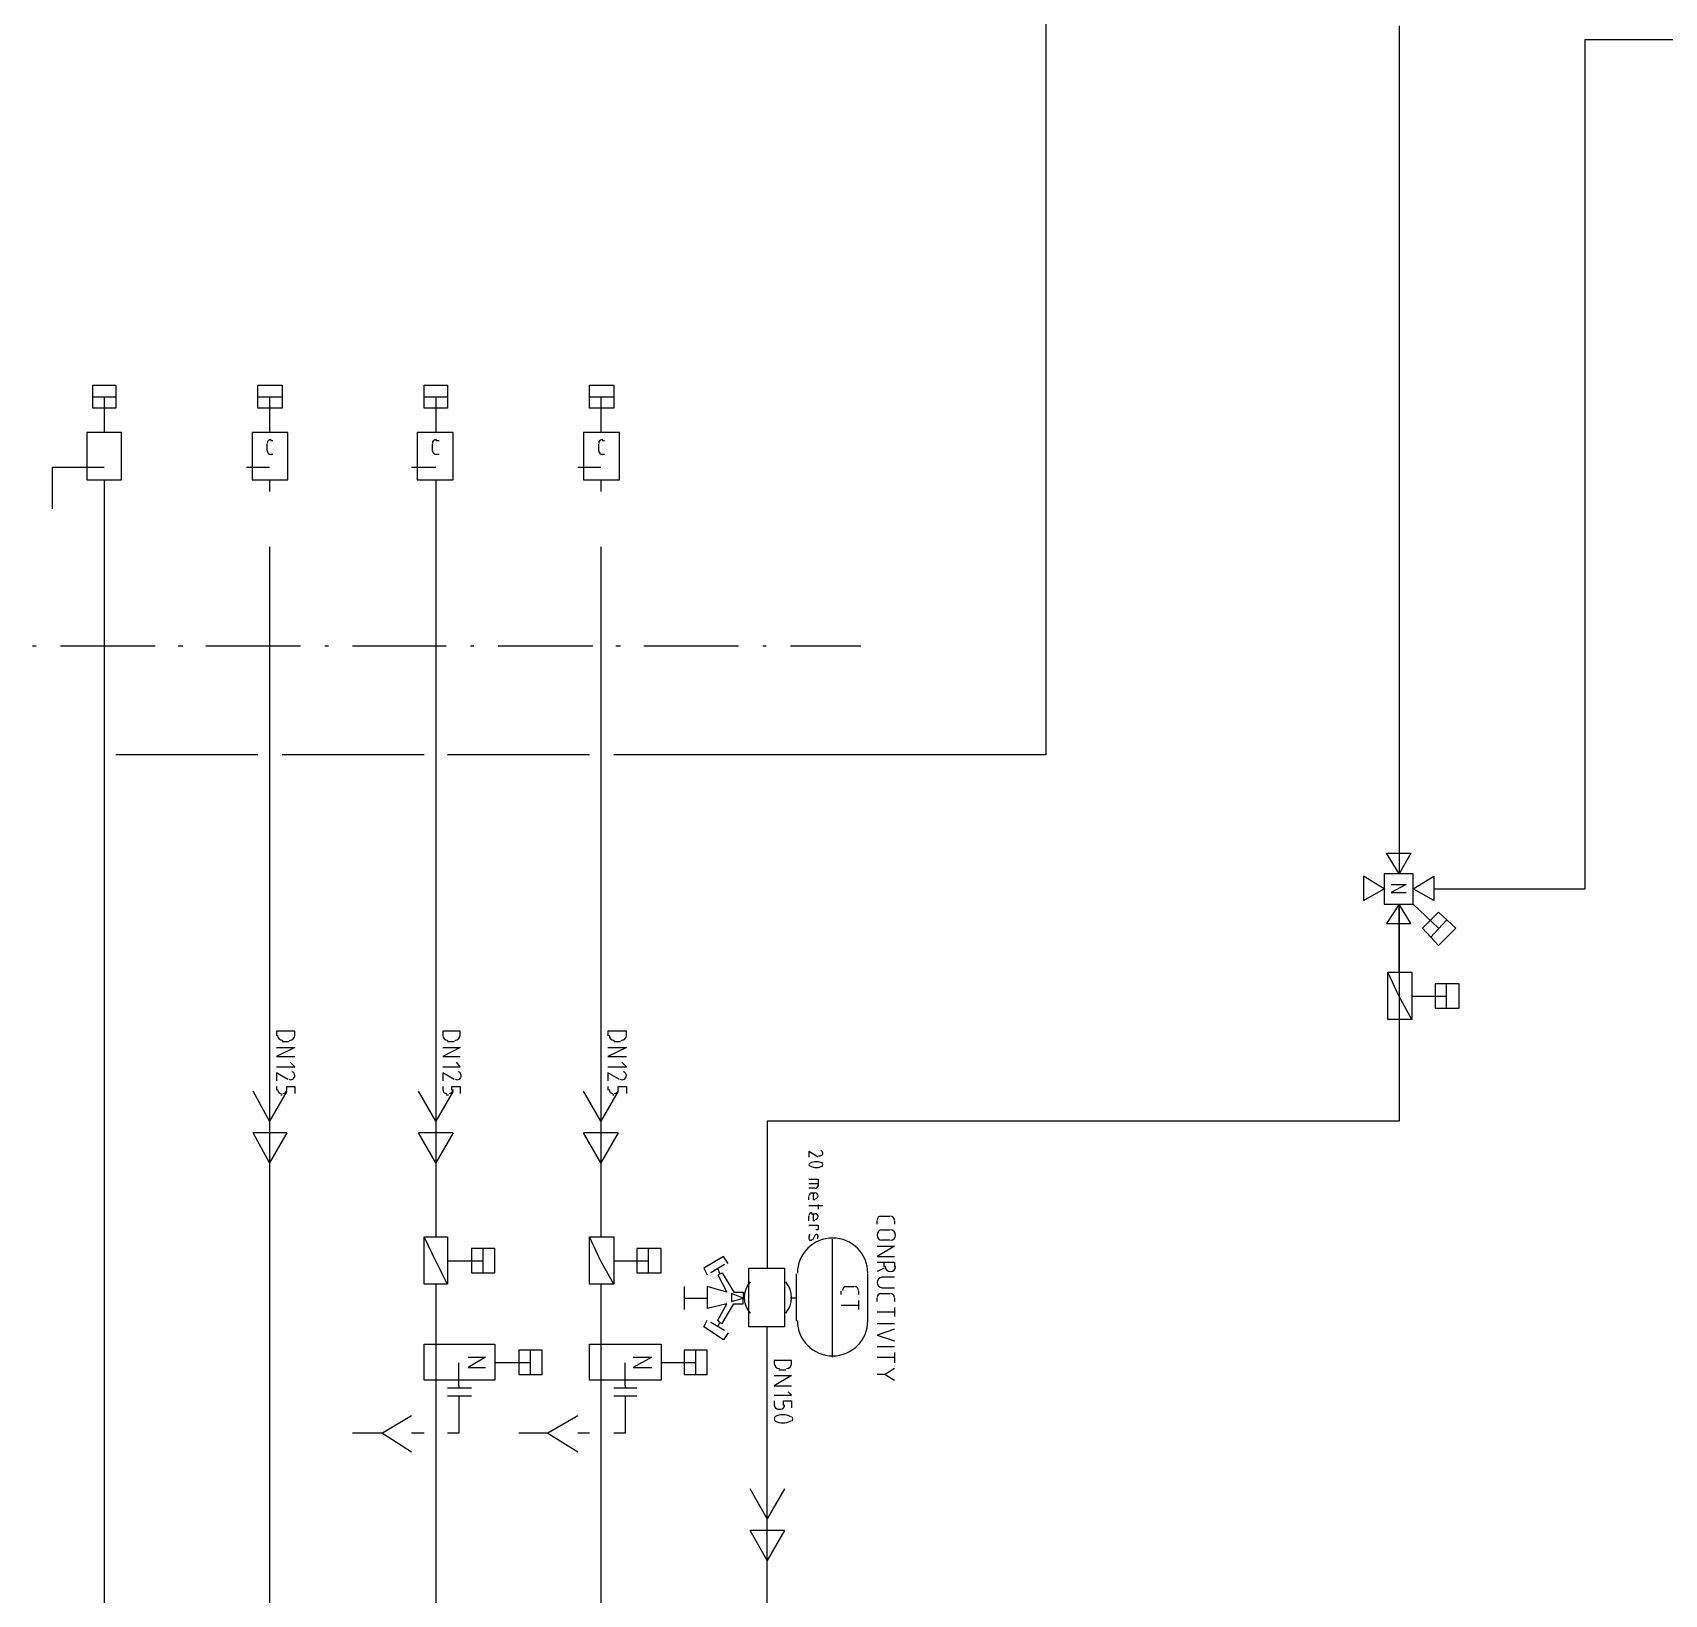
# Model space of a CAD drawing. Header units: millimetres. Extents: x 0 to 33.1, y 1.5 to 45.3.
# Drawn here: x 5.774 to 8.129, y 34.886 to 37.138 of the extents above; entities that cross this region are included whole.
import ezdxf

# ---------------------------------------------------------------- set-up
doc = ezdxf.new("R2010")
doc.units = ezdxf.units.MM
doc.header["$MEASUREMENT"] = 0
doc.layers.get('0').update_dxf_attribs({"linetype": 'CONTINUOUS'})

msp = doc.modelspace()

# ---------------------------------------------------------------- linework, layer by layer
at = {"color": 7, "linetype": 'Continuous'}
for p, q in [((7.23611, 41.5661), (7.23611, 36.0961)), ((6.35612, 36.4761), (6.35612, 35.4011)), ((6.1161, 36.3961), (6.1161, 35.9761)), ((6.59446, 36.3961), (6.59446, 35.4011)), ((6.09944, 36.0961), (5.89442, 36.0961)), ((6.33946, 36.0961), (6.13444, 36.0961)), ((6.57781, 36.0961), (6.37278, 36.0961)), ((6.88444, 36.0961), (6.61279, 36.0961)), ((7.23611, 36.0961), (6.88444, 36.0961)), ((7.7461, 35.7828), (7.7461, 35.8778)), ((7.7461, 35.7828), (7.7461, 35.8528)), ((7.7461, 35.7144), (7.7461, 35.7144)), ((6.83442, 35.3561), (6.83442, 35.3561)), ((6.35612, 35.3328), (6.35612, 34.7094)), ((6.59446, 35.3328), (6.59446, 34.7094)), ((6.38943, 35.1861), (6.38943, 35.1828)), ((6.38943, 35.1711), (6.38943, 35.1178)), ((6.62944, 35.1861), (6.62944, 35.1828)), ((6.62944, 35.1711), (6.62944, 35.1178)), ((6.33946, 35.1178), (6.32113, 35.1178)), ((6.38943, 35.1178), (6.37278, 35.1178)), ((6.57781, 35.1178), (6.56108, 35.1178)), ((6.62944, 35.1178), (6.61279, 35.1178))]:
    msp.add_line(p, q, dxfattribs=at)
at = {"color": 52, "linetype": 'Continuous'}
for p, q in [((7.7461, 37.1478), (7.7461, 35.9244)), ((8.01443, 37.1278), (8.38276, 37.1278)), ((8.01443, 35.9028), (8.01443, 37.1278)), ((7.79611, 35.9028), (8.01443, 35.9028)), ((7.7461, 35.8811), (7.7461, 35.5678)), ((7.7461, 35.5678), (6.83442, 35.5678)), ((6.83442, 35.5678), (6.83442, 35.3561)), ((6.83442, 34.7094), (6.83442, 35.2711))]:
    msp.add_line(p, q, dxfattribs=at)
at = {"color": 4, "linetype": 'Continuous'}
for p, q in [((5.86111, 36.6294), (5.89442, 36.6294)), ((5.86111, 36.5961), (5.86111, 36.6294)), ((5.86111, 36.6128), (5.89442, 36.6128)), ((5.87776, 36.6128), (5.87776, 36.5611)), ((5.89442, 36.6294), (5.89442, 36.5961)), ((5.89442, 36.5961), (5.86111, 36.5961)), ((5.90278, 36.5611), (5.85275, 36.5611)), ((5.85275, 36.5611), (5.85275, 36.4928)), ((5.90278, 36.4928), (5.90278, 36.5611)), ((5.80279, 36.5111), (5.84278, 36.5111)), ((5.80279, 36.5111), (5.80279, 36.4511)), ((5.84278, 36.5111), (5.87776, 36.5111)), ((5.85275, 36.4928), (5.90278, 36.4928)), ((5.87776, 36.4928), (5.87776, 36.4761)), ((5.87776, 36.4761), (5.87776, 36.3961)), ((5.87776, 36.3961), (5.87776, 34.7094))]:
    msp.add_line(p, q, dxfattribs=at)
at = {"color": 0, "linetype": 'Continuous'}
for p, q in [((6.09944, 36.6294), (6.13444, 36.6294)), ((6.09944, 36.5961), (6.09944, 36.6294)), ((6.09944, 36.6128), (6.13444, 36.6128)), ((6.1161, 36.6128), (6.1161, 36.5611)), ((6.13444, 36.6294), (6.13444, 36.5961)), ((6.33946, 36.6294), (6.37278, 36.6294)), ((6.33946, 36.5961), (6.33946, 36.6294)), ((6.33946, 36.6128), (6.37278, 36.6128)), ((6.35612, 36.6128), (6.35612, 36.5611)), ((6.37278, 36.6294), (6.37278, 36.5961)), ((6.57781, 36.6294), (6.61279, 36.6294)), ((6.57781, 36.5961), (6.57781, 36.6294)), ((6.57781, 36.6128), (6.61279, 36.6128)), ((6.59446, 36.6128), (6.59446, 36.5611)), ((6.61279, 36.6294), (6.61279, 36.5961)), ((6.13444, 36.5961), (6.09944, 36.5961)), ((6.37278, 36.5961), (6.33946, 36.5961)), ((6.61279, 36.5961), (6.57781, 36.5961)), ((6.14279, 36.5611), (6.0911, 36.5611)), ((6.0911, 36.5611), (6.0911, 36.4928)), ((6.14279, 36.4928), (6.14279, 36.5611)), ((6.38113, 36.5611), (6.32943, 36.5611)), ((6.32943, 36.5611), (6.32943, 36.4928)), ((6.38113, 36.4928), (6.38113, 36.5611)), ((6.6211, 36.5611), (6.56944, 36.5611)), ((6.56944, 36.5611), (6.56944, 36.4928)), ((6.6211, 36.4928), (6.6211, 36.5611)), ((6.11279, 36.5344), (6.11279, 36.5444)), ((6.11778, 36.5494), (6.1211, 36.5494)), ((6.35113, 36.5344), (6.35113, 36.5444)), ((6.35612, 36.5494), (6.36111, 36.5494)), ((6.5911, 36.5344), (6.5911, 36.5444)), ((6.59614, 36.5494), (6.59944, 36.5494)), ((6.1211, 36.5294), (6.11778, 36.5294)), ((6.36111, 36.5294), (6.35612, 36.5294)), ((6.59944, 36.5294), (6.59614, 36.5294)), ((6.08279, 36.5111), (6.1161, 36.5111)), ((6.0911, 36.4928), (6.14279, 36.4928)), ((6.1161, 36.4928), (6.1161, 36.4761)), ((6.32113, 36.5111), (6.35612, 36.5111)), ((6.32943, 36.4928), (6.38113, 36.4928)), ((6.35612, 36.4928), (6.35612, 36.4761)), ((6.56108, 36.5111), (6.59446, 36.5111)), ((6.56944, 36.4928), (6.6211, 36.4928)), ((6.59446, 36.4928), (6.59446, 36.4761)), ((5.77946, 36.2528), (5.77447, 36.2528)), ((5.95111, 36.2528), (5.81446, 36.2528)), ((5.9911, 36.2528), (5.98443, 36.2528)), ((6.16114, 36.2528), (6.02447, 36.2528)), ((6.20111, 36.2528), (6.19613, 36.2528)), ((6.3711, 36.2528), (6.23611, 36.2528)), ((6.41114, 36.2528), (6.40608, 36.2528)), ((6.58279, 36.2528), (6.44613, 36.2528)), ((6.62278, 36.2528), (6.6161, 36.2528)), ((6.79275, 36.2528), (6.65608, 36.2528)), ((6.83279, 36.2528), (6.82781, 36.2528)), ((6.96946, 36.2528), (6.86778, 36.2528)), ((7.7461, 35.9244), (7.72775, 35.9544)), ((7.72775, 35.9544), (7.76281, 35.9544)), ((7.76281, 35.9544), (7.7461, 35.9244)), ((7.72444, 35.9244), (7.72444, 35.8811)), ((7.76611, 35.9244), (7.72444, 35.9244)), ((7.76611, 35.8811), (7.76611, 35.9244)), ((7.72444, 35.9028), (7.69444, 35.9211)), ((7.69444, 35.9211), (7.69444, 35.8861)), ((7.69444, 35.8861), (7.72444, 35.9028)), ((7.73443, 35.9094), (7.75612, 35.9094)), ((7.75612, 35.9094), (7.73443, 35.8978)), ((7.76611, 35.9028), (7.79611, 35.9211)), ((7.79611, 35.8861), (7.76611, 35.9028)), ((7.79611, 35.9211), (7.79611, 35.8861)), ((7.72444, 35.8811), (7.76611, 35.8811)), ((7.7461, 35.8811), (7.72775, 35.8528)), ((7.73443, 35.8978), (7.75612, 35.8978)), ((7.76281, 35.8528), (7.7461, 35.8811)), ((7.80279, 35.8461), (7.76611, 35.8811)), ((7.77946, 35.8461), (7.80279, 35.8694)), ((7.81446, 35.8578), (7.79113, 35.8328)), ((7.80279, 35.8694), (7.82781, 35.8461)), ((7.72775, 35.8528), (7.76281, 35.8528)), ((7.80279, 35.8211), (7.77946, 35.8461)), ((7.82781, 35.8461), (7.80279, 35.8211)), ((7.7461, 35.7478), (7.72944, 35.7828)), ((7.72944, 35.7144), (7.72944, 35.7828)), ((7.72944, 35.7828), (7.76443, 35.7828)), ((7.76443, 35.7828), (7.76443, 35.7144)), ((7.83279, 35.7661), (7.79779, 35.7661)), ((7.79779, 35.7661), (7.79779, 35.7311)), ((7.81446, 35.7311), (7.81446, 35.7661)), ((7.83279, 35.7311), (7.83279, 35.7661)), ((7.76443, 35.7144), (7.7461, 35.7478)), ((7.81446, 35.7478), (7.76443, 35.7478)), ((7.76443, 35.7144), (7.72944, 35.7144)), ((7.79779, 35.7311), (7.83279, 35.7311)), ((6.12608, 35.6978), (6.12608, 35.6911)), ((6.15278, 35.6978), (6.12608, 35.6978)), ((6.15278, 35.6911), (6.15278, 35.6978)), ((6.3661, 35.6978), (6.3661, 35.6911)), ((6.39111, 35.6978), (6.3661, 35.6978)), ((6.39111, 35.6911), (6.39111, 35.6978)), ((6.60444, 35.6978), (6.60444, 35.6911)), ((6.63113, 35.6978), (6.60444, 35.6978)), ((6.63113, 35.6911), (6.63113, 35.6978)), ((6.12608, 35.6744), (6.15278, 35.6744)), ((6.15278, 35.6744), (6.12608, 35.6611)), ((6.13444, 35.6828), (6.14442, 35.6828)), ((6.3661, 35.6744), (6.39111, 35.6744)), ((6.39111, 35.6744), (6.3661, 35.6611)), ((6.37278, 35.6828), (6.38276, 35.6828)), ((6.60444, 35.6744), (6.63113, 35.6744)), ((6.63113, 35.6744), (6.60444, 35.6611)), ((6.61279, 35.6828), (6.62278, 35.6828)), ((6.12608, 35.6611), (6.15278, 35.6611)), ((6.12608, 35.6461), (6.15278, 35.6461)), ((6.15278, 35.6461), (6.14611, 35.6528)), ((6.3661, 35.6611), (6.39111, 35.6611)), ((6.3661, 35.6461), (6.39111, 35.6461)), ((6.39111, 35.6461), (6.38612, 35.6528)), ((6.60444, 35.6611), (6.63113, 35.6611)), ((6.60444, 35.6461), (6.63113, 35.6461)), ((6.63113, 35.6461), (6.62446, 35.6528)), ((6.14279, 35.6278), (6.12608, 35.6378)), ((6.12608, 35.6378), (6.12608, 35.6261)), ((6.38276, 35.6278), (6.3661, 35.6378)), ((6.3661, 35.6378), (6.3661, 35.6261)), ((6.6211, 35.6278), (6.60444, 35.6378)), ((6.60444, 35.6378), (6.60444, 35.6261)), ((6.1161, 35.5678), (6.09278, 35.6111)), ((6.14111, 35.6111), (6.1161, 35.5678)), ((6.12608, 35.6178), (6.12608, 35.6128)), ((6.13276, 35.6061), (6.13444, 35.6061)), ((6.14111, 35.6128), (6.14111, 35.6178)), ((6.14111, 35.6178), (6.15278, 35.6178)), ((6.15278, 35.6178), (6.15278, 35.6078)), ((6.35612, 35.5678), (6.33111, 35.6111)), ((6.38113, 35.6111), (6.35612, 35.5678)), ((6.3661, 35.6178), (6.3661, 35.6128)), ((6.3711, 35.6061), (6.37446, 35.6061)), ((6.37944, 35.6128), (6.37944, 35.6178)), ((6.37944, 35.6178), (6.39111, 35.6178)), ((6.39111, 35.6178), (6.39111, 35.6078)), ((6.59446, 35.5678), (6.56944, 35.6111)), ((6.61947, 35.6111), (6.59446, 35.5678)), ((6.60444, 35.6178), (6.60444, 35.6128)), ((6.61111, 35.6061), (6.61279, 35.6061)), ((6.61947, 35.6128), (6.61947, 35.6178)), ((6.61947, 35.6178), (6.63113, 35.6178)), ((6.63113, 35.6178), (6.63113, 35.6078)), ((6.1161, 35.5078), (6.09278, 35.5511)), ((6.14111, 35.5511), (6.09278, 35.5511)), ((6.14111, 35.5511), (6.1161, 35.5078)), ((6.35612, 35.5078), (6.33111, 35.5511)), ((6.38113, 35.5511), (6.33111, 35.5511)), ((6.38113, 35.5511), (6.35612, 35.5078)), ((6.59446, 35.5078), (6.56944, 35.5511)), ((6.61947, 35.5511), (6.56944, 35.5511)), ((6.61947, 35.5511), (6.59446, 35.5078)), ((6.90776, 35.5161), (6.89442, 35.5244)), ((6.89442, 35.5244), (6.89442, 35.5161)), ((6.89442, 35.4844), (6.90776, 35.4844)), ((6.89442, 35.4778), (6.90776, 35.4778)), ((6.90776, 35.4844), (6.90776, 35.4744)), ((6.90278, 35.4711), (6.89442, 35.4711)), ((6.89442, 35.4544), (6.89442, 35.4594)), ((6.89779, 35.4644), (6.90278, 35.4644)), ((6.9011, 35.4544), (6.9011, 35.4644)), ((6.90278, 35.4544), (6.9011, 35.4544)), ((6.89442, 35.4461), (6.91444, 35.4461)), ((6.89442, 35.4244), (6.89442, 35.4311)), ((6.89779, 35.4344), (6.90278, 35.4344)), ((6.9011, 35.4244), (6.9011, 35.4344)), ((6.90776, 35.4478), (6.90776, 35.4411)), ((6.99778, 35.4311), (7.01112, 35.4311)), ((6.89442, 35.4178), (6.90776, 35.4178)), ((6.90278, 35.4244), (6.9011, 35.4244)), ((6.90776, 35.4111), (6.90446, 35.4111)), ((6.90776, 35.4178), (6.90776, 35.4111)), ((6.99278, 35.4194), (6.99278, 35.4244)), ((6.99946, 35.4111), (7.01112, 35.4111)), ((7.01779, 35.4244), (7.01779, 35.4194)), ((6.35612, 35.3661), (6.33946, 35.4011)), ((6.33946, 35.3328), (6.33946, 35.4011)), ((6.33946, 35.4011), (6.37278, 35.4011)), ((6.37278, 35.4011), (6.37278, 35.3328)), ((6.44114, 35.3844), (6.40776, 35.3844)), ((6.40776, 35.3844), (6.40776, 35.3494)), ((6.42443, 35.3494), (6.42443, 35.3844)), ((6.44114, 35.3494), (6.44114, 35.3844)), ((6.59446, 35.3661), (6.57781, 35.4011)), ((6.57781, 35.3328), (6.57781, 35.4011)), ((6.57781, 35.4011), (6.61279, 35.4011)), ((6.61279, 35.4011), (6.61279, 35.3328)), ((6.6811, 35.3844), (6.64611, 35.3844)), ((6.64611, 35.3844), (6.64611, 35.3494)), ((6.66276, 35.3494), (6.66276, 35.3844)), ((6.6811, 35.3494), (6.6811, 35.3844)), ((6.90278, 35.4028), (6.89947, 35.3961)), ((6.92779, 35.3978), (6.92779, 35.2278)), ((6.99278, 35.3878), (7.01779, 35.3878)), ((7.01779, 35.3878), (6.99278, 35.3728)), ((7.01112, 35.3961), (6.99946, 35.3961)), ((6.37278, 35.3328), (6.35612, 35.3661)), ((6.42443, 35.3661), (6.37278, 35.3661)), ((6.61279, 35.3328), (6.59446, 35.3661)), ((6.66276, 35.3661), (6.61279, 35.3661)), ((6.77111, 35.3728), (6.74278, 35.3561)), ((6.77279, 35.3611), (6.75276, 35.3494)), ((6.77778, 35.3628), (6.77111, 35.3728)), ((6.99278, 35.3728), (7.01779, 35.3728)), ((6.99278, 35.3644), (7.01779, 35.3644)), ((7.00276, 35.3578), (7.00276, 35.3644)), ((7.01779, 35.3644), (7.01779, 35.3578)), ((6.40776, 35.3494), (6.44114, 35.3494)), ((6.64611, 35.3494), (6.6811, 35.3494)), ((6.74278, 35.3561), (6.74778, 35.3461)), ((6.76281, 35.3544), (6.76611, 35.3478)), ((6.76611, 35.3478), (6.76281, 35.3461)), ((6.76281, 35.3461), (6.7761, 35.3211)), ((6.76611, 35.3478), (6.76942, 35.3494)), ((6.76942, 35.3494), (6.78614, 35.3211)), ((6.80778, 35.2711), (6.80778, 35.3561)), ((6.80778, 35.3561), (6.85943, 35.3561)), ((6.85943, 35.3561), (6.85943, 35.2711)), ((6.87608, 35.3478), (6.87608, 35.2794)), ((6.97944, 35.2794), (6.97944, 35.3478)), ((7.00276, 35.3561), (6.99278, 35.3511)), ((7.01779, 35.3428), (6.99946, 35.3428)), ((6.37278, 35.3328), (6.33946, 35.3328)), ((6.61279, 35.3328), (6.57781, 35.3328)), ((6.71446, 35.3294), (6.71446, 35.2961)), ((6.71446, 35.3128), (6.74778, 35.3128)), ((6.7761, 35.3211), (6.74778, 35.3294)), ((6.74778, 35.3294), (6.74778, 35.2978)), ((6.79943, 35.3128), (6.78276, 35.3194)), ((6.78276, 35.3194), (6.78276, 35.3078)), ((6.78276, 35.3078), (6.79943, 35.3128)), ((6.78614, 35.3211), (6.79943, 35.3211)), ((6.79943, 35.3211), (6.79943, 35.3128)), ((6.79943, 35.3044), (6.79943, 35.3128)), ((6.87608, 35.3128), (6.86778, 35.3128)), ((6.94114, 35.3178), (6.94114, 35.3228)), ((6.94775, 35.3294), (6.95942, 35.3294)), ((6.9661, 35.3228), (6.9661, 35.3178)), ((6.99278, 35.3078), (6.99278, 35.3128)), ((6.99778, 35.3194), (7.01112, 35.3194)), ((6.99946, 35.3278), (7.01779, 35.3278)), ((7.01779, 35.3128), (7.01779, 35.3078)), ((6.7761, 35.3044), (6.74778, 35.2978)), ((6.76281, 35.2811), (6.7761, 35.3044)), ((6.76942, 35.2761), (6.78614, 35.3044)), ((6.78614, 35.3044), (6.79943, 35.3044)), ((6.94114, 35.3028), (6.9661, 35.3028)), ((6.9661, 35.3094), (6.9661, 35.2961)), ((6.99278, 35.2928), (7.01779, 35.2928)), ((7.01779, 35.2994), (7.01779, 35.2861)), ((6.74278, 35.2711), (6.74778, 35.2811)), ((6.77111, 35.2528), (6.74278, 35.2711)), ((6.77279, 35.2661), (6.75276, 35.2778)), ((6.77279, 35.2661), (6.75276, 35.2778)), ((6.76611, 35.2778), (6.76281, 35.2811)), ((6.76281, 35.2711), (6.76611, 35.2778)), ((6.76611, 35.2778), (6.76942, 35.2761)), ((6.85943, 35.2711), (6.80778, 35.2711)), ((6.99278, 35.2761), (7.01779, 35.2761)), ((7.01779, 35.2678), (6.99278, 35.2594)), ((6.33946, 35.1944), (6.33946, 35.2461)), ((6.33946, 35.2461), (6.44114, 35.2461)), ((6.35612, 35.2544), (6.35612, 35.1861)), ((6.44114, 35.2461), (6.44114, 35.1944)), ((6.57781, 35.1944), (6.57781, 35.2461)), ((6.57781, 35.2461), (6.6811, 35.2461)), ((6.59446, 35.2544), (6.59446, 35.1861)), ((6.6811, 35.2461), (6.6811, 35.1944)), ((6.77778, 35.2628), (6.77111, 35.2528)), ((6.99278, 35.2594), (7.01779, 35.2511)), ((6.99278, 35.2428), (7.01779, 35.2428)), ((6.38943, 35.1861), (6.38943, 35.2194)), ((6.40278, 35.2278), (6.42779, 35.2278)), ((6.42779, 35.2278), (6.40278, 35.2128)), ((6.49278, 35.2194), (6.44114, 35.2194)), ((6.50944, 35.2378), (6.47613, 35.2378)), ((6.47613, 35.2378), (6.47613, 35.2028)), ((6.49278, 35.2028), (6.49278, 35.2378)), ((6.50944, 35.2028), (6.50944, 35.2378)), ((6.62944, 35.1861), (6.62944, 35.2194)), ((6.64111, 35.2278), (6.66775, 35.2278)), ((6.66775, 35.2278), (6.64111, 35.2128)), ((6.73112, 35.2194), (6.6811, 35.2194)), ((6.74778, 35.2378), (6.71446, 35.2378)), ((6.71446, 35.2378), (6.71446, 35.2028)), ((6.73112, 35.2028), (6.73112, 35.2378)), ((6.74778, 35.2028), (6.74778, 35.2378)), ((6.84446, 35.2228), (6.84446, 35.2178)), ((6.86947, 35.2228), (6.84446, 35.2228)), ((6.86947, 35.2178), (6.86947, 35.2228)), ((6.99278, 35.2278), (7.01779, 35.2278)), ((7.01779, 35.2344), (7.01779, 35.2194)), ((6.44114, 35.1944), (6.33946, 35.1944)), ((6.40278, 35.2128), (6.42779, 35.2128)), ((6.47613, 35.2028), (6.50944, 35.2028)), ((6.6811, 35.1944), (6.57781, 35.1944)), ((6.64111, 35.2128), (6.66775, 35.2128)), ((6.71446, 35.2028), (6.74778, 35.2028)), ((6.84446, 35.2011), (6.86947, 35.2011)), ((6.86947, 35.2011), (6.84446, 35.1861)), ((6.85113, 35.2094), (6.86111, 35.2094)), ((7.00444, 35.2028), (6.99278, 35.2028)), ((7.01779, 35.2111), (7.00444, 35.2028)), ((7.00444, 35.2028), (7.01779, 35.1944)), ((6.40776, 35.1828), (6.37278, 35.1828)), ((6.40776, 35.1711), (6.37278, 35.1711)), ((6.64611, 35.1828), (6.61279, 35.1828)), ((6.64611, 35.1711), (6.61279, 35.1711)), ((6.84446, 35.1861), (6.86947, 35.1861)), ((6.84446, 35.1728), (6.86947, 35.1728)), ((6.86947, 35.1728), (6.86442, 35.1778)), ((6.84446, 35.1644), (6.84446, 35.1578)), ((6.84944, 35.1528), (6.85275, 35.1528)), ((6.85781, 35.1578), (6.85781, 35.1644)), ((6.85781, 35.1644), (6.86947, 35.1644)), ((6.86947, 35.1644), (6.86947, 35.1544)), ((6.32113, 35.1428), (6.27946, 35.1178)), ((6.56108, 35.1428), (6.51779, 35.1178)), ((6.27946, 35.1178), (6.23611, 35.1178)), ((6.27946, 35.1178), (6.32113, 35.0911)), ((6.51779, 35.1178), (6.47613, 35.1178)), ((6.51779, 35.1178), (6.56108, 35.0911)), ((6.83442, 34.9944), (6.80946, 35.0378)), ((6.85943, 35.0378), (6.83442, 34.9944)), ((6.83442, 34.9344), (6.80946, 34.9778)), ((6.85943, 34.9778), (6.80946, 34.9778)), ((6.85943, 34.9778), (6.83442, 34.9344))]:
    msp.add_line(p, q, dxfattribs=at)
at = {"color": 5, "linetype": 'Continuous'}
msp.add_line((6.1161, 35.9761), (6.1161, 34.7094), dxfattribs=at)
at = {"color": 0, "linetype": 'Continuous'}
for points in [[(6.1186, 36.5511), (6.1154, 36.5511), (6.11279, 36.5485), (6.11279, 36.5453)], [(6.35693, 36.5511), (6.35374, 36.5511), (6.35113, 36.5485), (6.35113, 36.5453)], [(6.59694, 36.5511), (6.59369, 36.5511), (6.5911, 36.5485), (6.5911, 36.5453)], [(6.11279, 36.5353), (6.11279, 36.5321), (6.1154, 36.5294), (6.1186, 36.5294)], [(6.35113, 36.5353), (6.35113, 36.5321), (6.35374, 36.5294), (6.35693, 36.5294)], [(6.5911, 36.5353), (6.5911, 36.5321), (6.59369, 36.5294), (6.59694, 36.5294)], [(6.12776, 35.6919), (6.12776, 35.6878), (6.13113, 35.6844), (6.13525, 35.6844)], [(6.14529, 35.6844), (6.14942, 35.6844), (6.15278, 35.6878), (6.15278, 35.6919)], [(6.3661, 35.6919), (6.3661, 35.6878), (6.36947, 35.6844), (6.37358, 35.6844)], [(6.38363, 35.6844), (6.38775, 35.6844), (6.39111, 35.6878), (6.39111, 35.6919)], [(6.60612, 35.6919), (6.60612, 35.6878), (6.60949, 35.6844), (6.61361, 35.6844)], [(6.62358, 35.6844), (6.62776, 35.6844), (6.63113, 35.6878), (6.63113, 35.6919)], [(6.14388, 35.6286), (6.14567, 35.6275), (6.14794, 35.6275), (6.14979, 35.6285)], [(6.15278, 35.6336), (6.15278, 35.6361), (6.15104, 35.6385), (6.14854, 35.6392)], [(6.14979, 35.6285), (6.15164, 35.6296), (6.15278, 35.6315), (6.15278, 35.6336)], [(6.38385, 35.6286), (6.38564, 35.6275), (6.38792, 35.6275), (6.38981, 35.6285)], [(6.39279, 35.6336), (6.39279, 35.6361), (6.39106, 35.6385), (6.38851, 35.6392)], [(6.38981, 35.6285), (6.39165, 35.6296), (6.39279, 35.6315), (6.39279, 35.6336)], [(6.62218, 35.6286), (6.62397, 35.6275), (6.62625, 35.6275), (6.6281, 35.6285)], [(6.63113, 35.6336), (6.63113, 35.6361), (6.62939, 35.6385), (6.62685, 35.6392)], [(6.6281, 35.6285), (6.62999, 35.6296), (6.63113, 35.6315), (6.63113, 35.6336)], [(6.12776, 35.6136), (6.12776, 35.6104), (6.13037, 35.6078), (6.13363, 35.6078)], [(6.13525, 35.6078), (6.13851, 35.6078), (6.14111, 35.6104), (6.14111, 35.6136)], [(6.3661, 35.6136), (6.3661, 35.6104), (6.36871, 35.6078), (6.37196, 35.6078)], [(6.37528, 35.6078), (6.37847, 35.6078), (6.38113, 35.6104), (6.38113, 35.6136)], [(6.60612, 35.6136), (6.60612, 35.6104), (6.60872, 35.6078), (6.61193, 35.6078)], [(6.61361, 35.6078), (6.61681, 35.6078), (6.61947, 35.6104), (6.61947, 35.6136)], [(6.91444, 35.5219), (6.91444, 35.5237), (6.91319, 35.5254), (6.9114, 35.526)], [(6.89546, 35.5072), (6.89481, 35.5068), (6.89442, 35.5061), (6.89442, 35.5053)], [(6.89442, 35.5053), (6.89442, 35.5044), (6.89481, 35.5038), (6.89546, 35.5032)], [(6.91433, 35.5072), (6.90869, 35.5101), (6.90186, 35.5101), (6.89621, 35.5072)], [(6.89621, 35.5035), (6.90186, 35.5003), (6.90869, 35.5003), (6.91433, 35.5035)], [(6.9081, 35.5183), (6.90935, 35.5176), (6.91097, 35.5176), (6.91233, 35.5183)], [(6.91233, 35.5183), (6.91363, 35.519), (6.91444, 35.5204), (6.91444, 35.5219)], [(6.91444, 35.5053), (6.91444, 35.5061), (6.91407, 35.5068), (6.91342, 35.5072)], [(6.91342, 35.5032), (6.91407, 35.5038), (6.91444, 35.5044), (6.91444, 35.5053)], [(6.8986, 35.4644), (6.89632, 35.4644), (6.89442, 35.4625), (6.89442, 35.4603)], [(6.9036, 35.4711), (6.90593, 35.4711), (6.90776, 35.4729), (6.90776, 35.4753)], [(6.90776, 35.4603), (6.90776, 35.4625), (6.90593, 35.4644), (6.9036, 35.4644)], [(6.9036, 35.4561), (6.90593, 35.4561), (6.90776, 35.4579), (6.90776, 35.4603)], [(6.8986, 35.4361), (6.89632, 35.4361), (6.89442, 35.4343), (6.89442, 35.4319)], [(6.90776, 35.4303), (6.90776, 35.4325), (6.90593, 35.4344), (6.9036, 35.4344)], [(6.9036, 35.4261), (6.90593, 35.4261), (6.90776, 35.4279), (6.90776, 35.4303)], [(6.99858, 35.4311), (6.99539, 35.4311), (6.99278, 35.4285), (6.99278, 35.4253)], [(7.01779, 35.4253), (7.01779, 35.4285), (7.01519, 35.4311), (7.01193, 35.4311)], [(7.00028, 35.4111), (6.99615, 35.4111), (6.99278, 35.4078), (6.99278, 35.4036)], [(7.01942, 35.4036), (7.01942, 35.4078), (7.01611, 35.4111), (7.01193, 35.4111)], [(6.9286, 35.3994), (6.90056, 35.3994), (6.87776, 35.3767), (6.87776, 35.3486)], [(6.89556, 35.4051), (6.89464, 35.4033), (6.89432, 35.4012), (6.89447, 35.3992)], [(6.89442, 35.3986), (6.89447, 35.3974), (6.89524, 35.3964), (6.89638, 35.3961)], [(6.89638, 35.3961), (6.89751, 35.3958), (6.89865, 35.3964), (6.89919, 35.3975)], [(6.90597, 35.4043), (6.90489, 35.4047), (6.90369, 35.4042), (6.9031, 35.4032)], [(6.90776, 35.4018), (6.90782, 35.4029), (6.90712, 35.404), (6.90597, 35.4043)], [(6.90663, 35.3981), (6.90733, 35.3996), (6.90771, 35.4014), (6.90776, 35.4032)], [(6.97944, 35.3486), (6.97944, 35.3767), (6.95671, 35.3994), (6.9286, 35.3994)], [(6.99278, 35.4036), (6.99278, 35.3994), (6.99615, 35.3961), (7.00028, 35.3961)], [(7.01193, 35.3961), (7.01611, 35.3961), (7.01942, 35.3994), (7.01942, 35.4036)], [(6.80963, 35.3362), (6.79829, 35.3233), (6.79829, 35.3039), (6.80963, 35.291)], [(6.86089, 35.291), (6.87229, 35.3039), (6.87229, 35.3233), (6.86089, 35.3362)], [(7.00028, 35.3428), (6.99615, 35.3428), (6.99278, 35.3394), (6.99278, 35.3353)], [(7.00444, 35.3586), (7.00444, 35.3544), (7.00782, 35.3511), (7.01193, 35.3511)], [(7.01193, 35.3511), (7.01611, 35.3511), (7.01942, 35.3544), (7.01942, 35.3586)], [(6.94862, 35.3294), (6.94536, 35.3294), (6.94276, 35.3268), (6.94276, 35.3236)], [(6.9661, 35.3236), (6.9661, 35.3268), (6.96349, 35.3294), (6.96029, 35.3294)], [(6.99278, 35.3353), (6.99278, 35.3311), (6.99615, 35.3278), (7.00028, 35.3278)], [(6.99858, 35.3194), (6.99539, 35.3194), (6.99278, 35.3168), (6.99278, 35.3136)], [(7.01779, 35.3136), (7.01779, 35.3168), (7.01519, 35.3194), (7.01193, 35.3194)], [(6.87776, 35.2803), (6.87776, 35.2522), (6.90056, 35.2294), (6.9286, 35.2294)], [(6.9286, 35.2294), (6.95671, 35.2294), (6.97944, 35.2522), (6.97944, 35.2803)], [(6.84446, 35.2186), (6.84446, 35.2144), (6.84782, 35.2111), (6.85194, 35.2111)], [(6.86193, 35.2111), (6.8661, 35.2111), (6.86947, 35.2144), (6.86947, 35.2186)], [(6.84446, 35.1586), (6.84446, 35.1554), (6.84706, 35.1528), (6.85026, 35.1528)], [(6.85363, 35.1528), (6.85682, 35.1528), (6.85943, 35.1554), (6.85943, 35.1586)], [(6.84614, 35.1419), (6.84506, 35.1411), (6.84446, 35.1399), (6.84446, 35.1386)], [(6.84446, 35.1386), (6.84446, 35.1372), (6.84506, 35.1361), (6.84614, 35.1353)], [(6.86838, 35.1415), (6.86122, 35.1454), (6.85265, 35.1454), (6.84549, 35.1415)], [(6.84549, 35.1357), (6.85265, 35.1318), (6.86122, 35.1318), (6.86838, 35.1357)], [(6.8711, 35.1386), (6.8711, 35.1399), (6.8705, 35.1411), (6.86942, 35.1419)], [(6.86942, 35.1353), (6.8705, 35.1361), (6.8711, 35.1372), (6.8711, 35.1386)]]:
    msp.add_open_spline(points, degree=3, dxfattribs=at)

doc.saveas('drawing.dxf')
